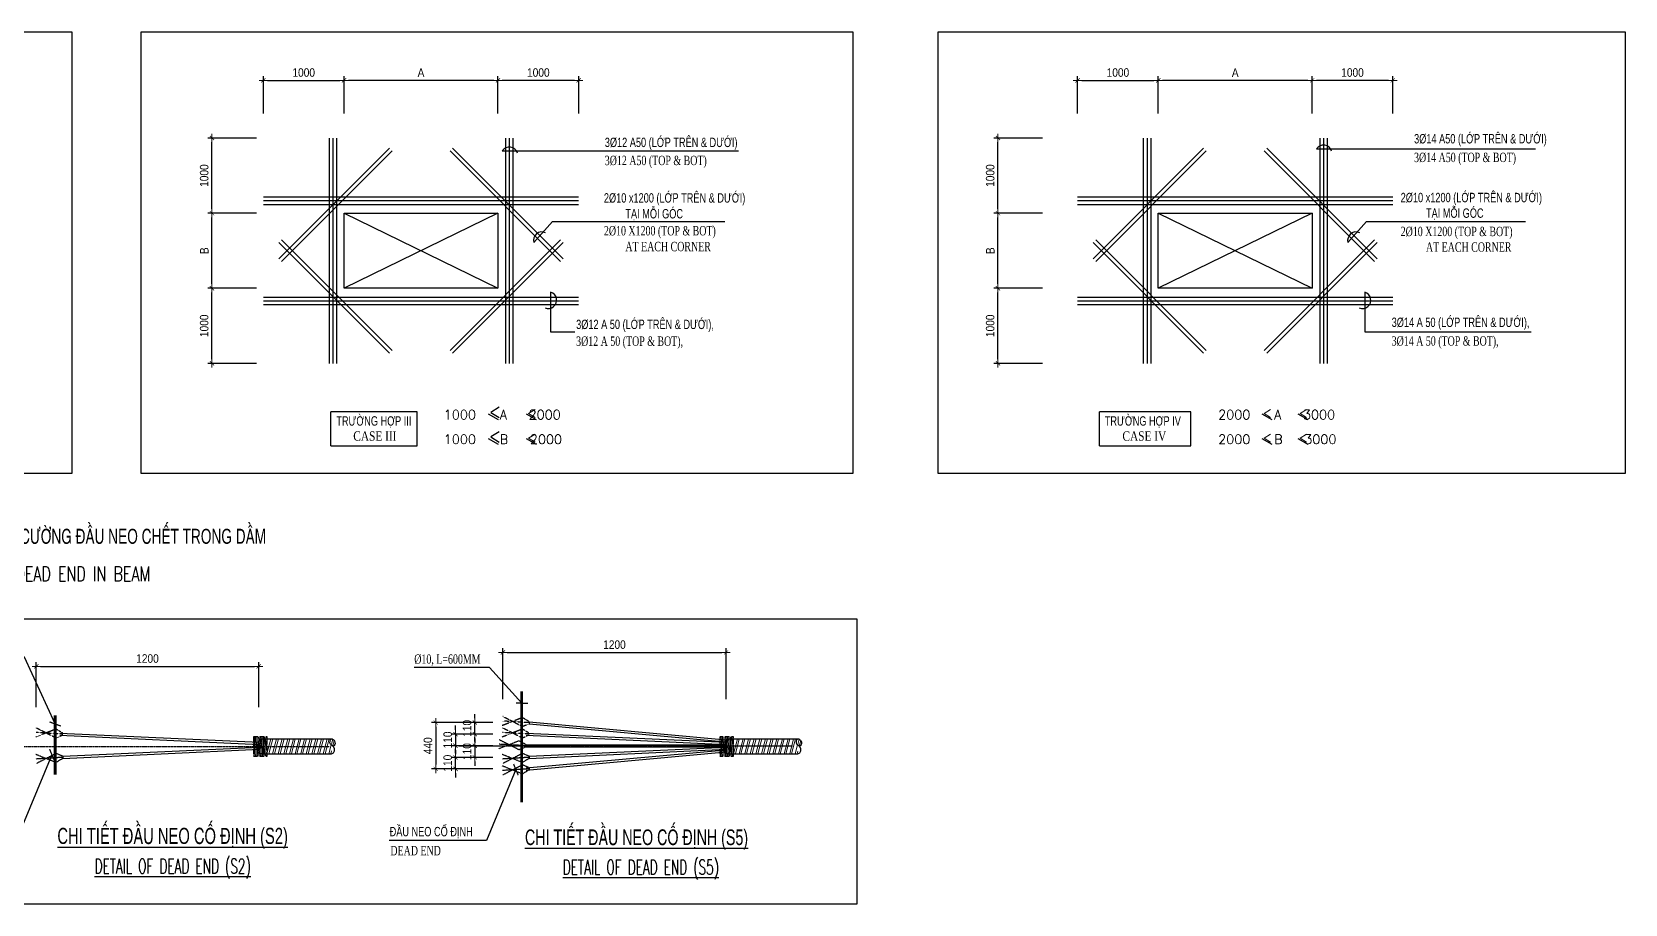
# Model space of a CAD drawing. Header units: millimetres. Extents: x 408913 to 1237273, y -191467 to -86666.
# Drawn here: x 1196826 to 1234178, y -182990 to -162551 of the extents above; entities that cross this region are included whole.
import ezdxf
from ezdxf.enums import TextEntityAlignment as Align

# ---------------------------------------------------------------- set-up
doc = ezdxf.new("R2010")
doc.units = ezdxf.units.MM
doc.header["$LTSCALE"] = 35
doc.header["$PDMODE"] = 3
for name, pattern in [('CENTER', [2, 1.25, -0.25, 0.25, -0.25]), ('DASHED2', [0.375, 0.25, -0.125]), ('HIDDEN', [9.525, 6.35, -3.175])]:
    doc.linetypes.add(name, pattern=pattern)
for name, color, linetype in [('Dimension', 253, 'Continuous'), ('Hatch', 8, 'Continuous'), ('SLAB_ANTI', 7, 'Continuous'), ('ST-H', 5, 'HIDDEN'), ('STEEL', 4, 'Continuous'), ('STLEA', 8, 'Continuous'), ('STSEC', 1, 'Continuous'), ('STTXT80', 7, 'Continuous'), ('TEXT', 4, 'Continuous'), ('Text25_vn', 7, 'Continuous'), ('Tha', 3, 'DASHED2'), ('TXT-ST2', 7, 'Continuous')]:
    doc.layers.add(name, color=color, linetype=linetype)
for name, color, linetype, lineweight in [('HACTH VAT LIEU', 8, 'Continuous', 9), ('NDC_S_DIM', 1, 'Continuous', 9), ('S-Rebar', 1, 'Continuous', 50)]:
    doc.layers.add(name, color=color, linetype=linetype, lineweight=lineweight)
doc.styles.add('2F', font='')
doc.styles.add('Arial', font='arial.ttf', dxfattribs={"width": 0.6})
doc.styles.add('DIM', font='romans.shx', dxfattribs={"width": 0.55, "bigfont": 'vns.shx'})
doc.styles.add('NDC_ARIAL', font='arial.ttf', dxfattribs={"width": 0.85})
doc.styles.add('ROMANS', font='romans', dxfattribs={"width": 0.75, "bigfont": 'vns'})
doc.styles.add('VNTIMEH', font='vntimeh.shx', dxfattribs={"width": 0.8, "bigfont": 'vns.shx'})
doc.styles.get('2F').set_extended_font_data('.VnArial NarrowH')
doc.dimstyles.new('A2_1-10', dxfattribs={"dimscale": 100, "dimtxt": 2, "dimasz": 1, "dimexe": 1, "dimexo": 0, "dimgap": 0.8, "dimtad": 1, "dimdec": 0, "dimlfac": 0.1, "dimdsep": 46, "dimtxsty": 'NDC_ARIAL', "dimblk": 'DIMMARK', "dimcen": 49999.938995, "dimdle": 1.5, "dimclrd": 1, "dimclre": 1, "dimclrt": 3, "dimadec": 0, "dimazin": 0, "dimtfac": 1, "dimtdec": 0, "dimtix": 1, "dimtmove": 2, "dimatfit": 3, "dimfxl": 1, "dimarcsym": 0})
doc.dimstyles.new('VSC 1-200', dxfattribs={"dimscale": 200, "dimtxt": 2, "dimasz": 1, "dimexe": 0.8, "dimexo": 1, "dimgap": 1, "dimtad": 1, "dimdec": 0, "dimzin": 0, "dimdsep": 46, "dimtxsty": 'DIM', "dimblk1": 'ARCHTICK', "dimblk2": 'ARCHTICK', "dimsah": 1, "dimcen": -0.2, "dimdle": 0.8, "dimclrd": 9, "dimclre": 9, "dimclrt": 2, "dimadec": 0, "dimazin": 0, "dimtfac": 1, "dimtdec": 0, "dimtmove": 0, "dimatfit": 3, "dimldrblk": 'ARCHTICK', "dimfxl": 4, "dimfxlon": 1, "dimtolj": 1, "dimtzin": 0, "dimarcsym": 0})

# ---------------------------------------------------------------- blocks, each defined once
blk = doc.blocks.new('DIMMARK')
at = {"layer": 'NDC_S_DIM', "color": 1}
blk.add_line((-1.5, 0), (1, 0), dxfattribs=at)
at = {"layer": 'NDC_S_DIM', "color": 2, "const_width": 0.15}
blk.add_lwpolyline([(-0.5, -0.5), (0.5, 0.5)], dxfattribs=at)
blk = doc.blocks.new('*D443')
at = {"layer": 'DEFPOINTS', "color": 0, "transparency": 16777216}
for p in [(1202143, -177419), (1196930, -178371), (1202143, -178371)]:
    blk.add_point(p, dxfattribs=at)
at = {"layer": 'NDC_S_DIM', "color": 1, "lineweight": -2, "transparency": 16777216}
for p, q in [((1196930, -178371), (1196930, -177319)), ((1197030, -177419), (1202043, -177419)), ((1202143, -178371), (1202143, -177319))]:
    blk.add_line(p, q, dxfattribs=at)
at = {"layer": 'NDC_S_DIM', "color": 1, "lineweight": -2, "transparency": 16777216, "xscale": 100, "yscale": 100, "zscale": 100, "rotation": 180}
blk.add_blockref('DIMMARK', (1196930, -177419), dxfattribs=at)
at = {"layer": 'NDC_S_DIM', "color": 1, "lineweight": -2, "transparency": 16777216, "xscale": 100, "yscale": 100, "zscale": 100}
blk.add_blockref('DIMMARK', (1202143, -177419), dxfattribs=at)
at = {"layer": 'NDC_S_DIM', "color": 3, "transparency": 16777216, "insert": (1199536, -177236), "char_height": 200, "attachment_point": 5, "style": 'NDC_ARIAL'}
blk.add_mtext('1200', dxfattribs=at)
blk = doc.blocks.new('_ArchTick')
at = {"color": 0, "linetype": 'ByBlock', "const_width": 0.15}
blk.add_lwpolyline([(-0.5, -0.5), (0.5, 0.5)], dxfattribs=at)
blk = doc.blocks.new('*D444')
at = {"layer": 'DEFPOINTS', "color": 0, "transparency": 16777216}
for p in [(1207632, -178735), (1206294, -179822), (1207632, -179822)]:
    blk.add_point(p, dxfattribs=at)
at = {"layer": 'NDC_S_DIM', "color": 1, "lineweight": -2, "transparency": 16777216}
for p, q in [((1207632, -178735), (1206194, -178735)), ((1206294, -178835), (1206294, -179722)), ((1207632, -179822), (1206194, -179822))]:
    blk.add_line(p, q, dxfattribs=at)
at = {"layer": 'NDC_S_DIM', "color": 1, "lineweight": -2, "transparency": 16777216, "xscale": 100, "yscale": 100, "zscale": 100}
for p, rotation in [((1206294, -178735), 90), ((1206294, -179822), 270)]:
    blk.add_blockref('DIMMARK', p, dxfattribs=dict(at, rotation=rotation))
at = {"layer": 'NDC_S_DIM', "color": 3, "transparency": 16777216, "insert": (1206112, -179279), "char_height": 200, "attachment_point": 5, "rotation": 90, "style": 'NDC_ARIAL'}
blk.add_mtext('440', dxfattribs=at)
blk = doc.blocks.new('545')
at = {"layer": 'HACTH VAT LIEU'}
h = blk.add_hatch(dxfattribs=at)
h.set_pattern_fill('ANSI32', color=256, scale=800, angle=30, style=0)
h.set_pattern_definition([(75, (0, 0), (-289.77775, 77.64571), []), (75, (122.47, 70.7), (-289.77775, 77.64571), [])])
edge = h.paths.add_edge_path()
edge.add_spline(control_points=[(-646696, -459385), (-646675, -459368), (-646591, -459302), (-646567, -459096), (-646843, -458870), (-646923, -459279), (-646646, -459361), (-646577, -459697), (-646740, -459770), (-646789, -459792)], knot_values=[0, 0, 0, 0, 79.842305, 316.110717, 524.241599, 818.878601, 976.541367, 1331.980198, 1482.776639, 1482.776639, 1482.776639, 1482.776639], degree=3, periodic=0)
edge.add_line((-646799, -458978), (-650659, -458978))
edge.add_spline(control_points=[(-650659, -458978), (-650709, -459015), (-650847, -459116), (-650789, -459412), (-650525, -459493), (-650593, -459874), (-650903, -459717), (-650867, -459476), (-650773, -459401), (-650752, -459385)], knot_values=[0, 0, 0, 0, 179.388352, 490.356908, 648.019674, 942.656677, 1128.491517, 1409.950337, 1489.792642, 1489.792642, 1489.792642, 1489.792642], degree=3, periodic=0)
edge.add_line((-650653, -459794), (-646794, -459794))
at = {"layer": 'Tha', "linetype": 'Continuous', "ltscale": 1000}
for p, q in [((-650659, -458978, -4), (-646789, -458978, -4)), ((-650659, -459794, -4), (-646789, -459794, -4))]:
    blk.add_line(p, q, dxfattribs=at)
at = {"layer": 'Tha', "color": 1, "linetype": 'Continuous', "ltscale": 1000}
for points in [[(-650659, -458978, -4), (-650785, -459105, -4), (-650722, -459410, -4), (-650597, -459506, -4), (-650659, -459794, -4), (-650829, -459719, -4), (-650811, -459439, -4), (-650752, -459385, -4)], [(-646789, -459792, -4), (-646662, -459710, -4), (-646725, -459360, -4), (-646850, -459264, -4), (-646789, -458976, -4), (-646618, -459096, -4), (-646637, -459331, -4), (-646696, -459385, -4)]]:
    blk.add_spline(points, degree=3, dxfattribs=at)
blk = doc.blocks.new('53453')
at = {"layer": 'HACTH VAT LIEU'}
h = blk.add_hatch(dxfattribs=at)
h.set_pattern_fill('ANSI31', color=256, scale=14.496768, angle=40, style=0)
h.set_pattern_definition([(85, (-368627.175, -989689.987), (-45.852091, 4.011538), [])])
h.paths.add_polyline_path([(-645116, -431076), (-645623, -431076), (-645623, -431801), (-645116, -431801)])
at = {"layer": 'Tha', "elevation": -4}
blk.add_lwpolyline([(-645116, -431801), (-645116, -431076), (-645623, -431076), (-645623, -431801)], close=True, dxfattribs=at)
at = {"layer": 'Tha'}
for radius in [84.9, 63.1]:
    blk.add_circle((-645430, -431439, -4), radius, dxfattribs=at)
blk = doc.blocks.new('*D445')
at = {"layer": 'DEFPOINTS', "color": 0, "transparency": 16777216}
for p in [(1213100, -177092), (1207868, -178187), (1213100, -178187)]:
    blk.add_point(p, dxfattribs=at)
at = {"layer": 'NDC_S_DIM', "color": 1, "lineweight": -2, "transparency": 16777216}
for p, q in [((1207868, -178187), (1207868, -176992)), ((1213100, -178187), (1213100, -176992)), ((1207968, -177092), (1213000, -177092))]:
    blk.add_line(p, q, dxfattribs=at)
at = {"layer": 'NDC_S_DIM', "color": 1, "lineweight": -2, "transparency": 16777216, "xscale": 100, "yscale": 100, "zscale": 100, "rotation": 180}
blk.add_blockref('DIMMARK', (1207868, -177092), dxfattribs=at)
at = {"layer": 'NDC_S_DIM', "color": 1, "lineweight": -2, "transparency": 16777216, "xscale": 100, "yscale": 100, "zscale": 100}
blk.add_blockref('DIMMARK', (1213100, -177092), dxfattribs=at)
at = {"layer": 'NDC_S_DIM', "color": 3, "transparency": 16777216, "insert": (1210484, -176910), "char_height": 200, "attachment_point": 5, "style": 'NDC_ARIAL'}
blk.add_mtext('1200', dxfattribs=at)
blk = doc.blocks.new('5453534')
at = {"layer": 'Tha'}
for p, q in [((-653123, -429723), (-653873, -430019)), ((-652868, -429912), (-653864, -429851)), ((-653123, -430059), (-653854, -429683)), ((-652868, -429875), (-653123, -429723)), ((-652868, -429952), (-653123, -430059))]:
    blk.add_line(p, q, dxfattribs=at)
blk = doc.blocks.new('*D538')
at = {"layer": 'DEFPOINTS', "color": 0, "transparency": 16777216}
for p in [(1201048, -168558), (1202089, -168558), (1202089, -170318)]:
    blk.add_point(p, dxfattribs=at)
at = {"layer": 'NDC_S_DIM', "color": 1, "lineweight": -2, "transparency": 16777216}
for p, q in [((1202089, -168558), (1200948, -168558)), ((1201048, -170218), (1201048, -168658)), ((1202089, -170318), (1200948, -170318))]:
    blk.add_line(p, q, dxfattribs=at)
at = {"layer": 'NDC_S_DIM', "color": 1, "lineweight": -2, "transparency": 16777216, "xscale": 100, "yscale": 100, "zscale": 100}
for p, rotation in [((1201048, -168558), 90), ((1201048, -170318), 270)]:
    blk.add_blockref('DIMMARK', p, dxfattribs=dict(at, rotation=rotation))
at = {"layer": 'NDC_S_DIM', "color": 3, "transparency": 16777216, "insert": (1200866, -169438), "char_height": 200, "attachment_point": 5, "rotation": 90, "style": 'NDC_ARIAL'}
blk.add_mtext('1000', dxfattribs=at)
blk = doc.blocks.new('*D539')
at = {"layer": 'DEFPOINTS', "color": 0, "transparency": 16777216}
for p in [(1201048, -166798), (1202089, -166798), (1202089, -168558)]:
    blk.add_point(p, dxfattribs=at)
at = {"layer": 'NDC_S_DIM', "color": 1, "lineweight": -2, "transparency": 16777216}
for p, q in [((1202089, -166798), (1200948, -166798)), ((1201048, -168458), (1201048, -166898)), ((1202089, -168558), (1200948, -168558))]:
    blk.add_line(p, q, dxfattribs=at)
at = {"layer": 'NDC_S_DIM', "color": 1, "lineweight": -2, "transparency": 16777216, "xscale": 100, "yscale": 100, "zscale": 100}
for p, rotation in [((1201048, -166798), 90), ((1201048, -168558), 270)]:
    blk.add_blockref('DIMMARK', p, dxfattribs=dict(at, rotation=rotation))
at = {"layer": 'NDC_S_DIM', "color": 3, "transparency": 16777216, "insert": (1200868, -167678), "char_height": 200, "attachment_point": 5, "rotation": 90, "style": 'NDC_ARIAL'}
blk.add_mtext('B', dxfattribs=at)
blk = doc.blocks.new('*D540')
at = {"layer": 'DEFPOINTS', "color": 0, "transparency": 16777216}
for p in [(1201048, -165038), (1202089, -165038), (1202089, -166798)]:
    blk.add_point(p, dxfattribs=at)
at = {"layer": 'NDC_S_DIM', "color": 1, "lineweight": -2, "transparency": 16777216}
for p, q in [((1202089, -165038), (1200948, -165038)), ((1201048, -166698), (1201048, -165138)), ((1202089, -166798), (1200948, -166798))]:
    blk.add_line(p, q, dxfattribs=at)
at = {"layer": 'NDC_S_DIM', "color": 1, "lineweight": -2, "transparency": 16777216, "xscale": 100, "yscale": 100, "zscale": 100}
for p, rotation in [((1201048, -165038), 90), ((1201048, -166798), 270)]:
    blk.add_blockref('DIMMARK', p, dxfattribs=dict(at, rotation=rotation))
at = {"layer": 'NDC_S_DIM', "color": 3, "transparency": 16777216, "insert": (1200866, -165918), "char_height": 200, "attachment_point": 5, "rotation": 90, "style": 'NDC_ARIAL'}
blk.add_mtext('1000', dxfattribs=at)
blk = doc.blocks.new('*D541')
at = {"layer": 'DEFPOINTS', "color": 0, "transparency": 16777216}
for p in [(1204145, -163686), (1202253, -164462), (1204145, -164462)]:
    blk.add_point(p, dxfattribs=at)
at = {"layer": 'NDC_S_DIM', "color": 1, "lineweight": -2, "transparency": 16777216}
for p, q in [((1202253, -164462), (1202253, -163586)), ((1204145, -164462), (1204145, -163586)), ((1202353, -163686), (1204045, -163686))]:
    blk.add_line(p, q, dxfattribs=at)
at = {"layer": 'NDC_S_DIM', "color": 1, "lineweight": -2, "transparency": 16777216, "xscale": 100, "yscale": 100, "zscale": 100, "rotation": 180}
blk.add_blockref('DIMMARK', (1202253, -163686), dxfattribs=at)
at = {"layer": 'NDC_S_DIM', "color": 1, "lineweight": -2, "transparency": 16777216, "xscale": 100, "yscale": 100, "zscale": 100}
blk.add_blockref('DIMMARK', (1204145, -163686), dxfattribs=at)
at = {"layer": 'NDC_S_DIM', "color": 3, "transparency": 16777216, "insert": (1203199, -163504), "char_height": 200, "attachment_point": 5, "style": 'NDC_ARIAL'}
blk.add_mtext('1000', dxfattribs=at)
blk = doc.blocks.new('*D542')
at = {"layer": 'DEFPOINTS', "color": 0, "transparency": 16777216}
for p in [(1207753, -163686), (1207753, -164462), (1209645, -164462)]:
    blk.add_point(p, dxfattribs=at)
at = {"layer": 'NDC_S_DIM', "color": 1, "lineweight": -2, "transparency": 16777216}
for p, q in [((1207753, -164462), (1207753, -163586)), ((1209645, -164462), (1209645, -163586)), ((1209545, -163686), (1207853, -163686))]:
    blk.add_line(p, q, dxfattribs=at)
at = {"layer": 'NDC_S_DIM', "color": 1, "lineweight": -2, "transparency": 16777216, "xscale": 100, "yscale": 100, "zscale": 100, "rotation": 180}
blk.add_blockref('DIMMARK', (1207753, -163686), dxfattribs=at)
at = {"layer": 'NDC_S_DIM', "color": 1, "lineweight": -2, "transparency": 16777216, "xscale": 100, "yscale": 100, "zscale": 100}
blk.add_blockref('DIMMARK', (1209645, -163686), dxfattribs=at)
at = {"layer": 'NDC_S_DIM', "color": 3, "transparency": 16777216, "insert": (1208699, -163504), "char_height": 200, "attachment_point": 5, "style": 'NDC_ARIAL'}
blk.add_mtext('1000', dxfattribs=at)
blk = doc.blocks.new('*D543')
at = {"layer": 'DEFPOINTS', "color": 0, "transparency": 16777216}
for p in [(1204145, -163686), (1204145, -164462), (1207753, -164462)]:
    blk.add_point(p, dxfattribs=at)
at = {"layer": 'NDC_S_DIM', "color": 1, "lineweight": -2, "transparency": 16777216}
for p, q in [((1204145, -164462), (1204145, -163586)), ((1207753, -164462), (1207753, -163586)), ((1207653, -163686), (1204245, -163686))]:
    blk.add_line(p, q, dxfattribs=at)
at = {"layer": 'NDC_S_DIM', "color": 1, "lineweight": -2, "transparency": 16777216, "xscale": 100, "yscale": 100, "zscale": 100, "rotation": 180}
blk.add_blockref('DIMMARK', (1204145, -163686), dxfattribs=at)
at = {"layer": 'NDC_S_DIM', "color": 1, "lineweight": -2, "transparency": 16777216, "xscale": 100, "yscale": 100, "zscale": 100}
blk.add_blockref('DIMMARK', (1207753, -163686), dxfattribs=at)
at = {"layer": 'NDC_S_DIM', "color": 3, "transparency": 16777216, "insert": (1205949, -163506), "char_height": 200, "attachment_point": 5, "style": 'NDC_ARIAL'}
blk.add_mtext('A', dxfattribs=at)
blk = doc.blocks.new('*D544')
at = {"layer": 'DEFPOINTS', "color": 0, "transparency": 16777216}
for p in [(1219475, -168558), (1220516, -168558), (1220516, -170318)]:
    blk.add_point(p, dxfattribs=at)
at = {"layer": 'NDC_S_DIM', "color": 1, "lineweight": -2, "transparency": 16777216}
for p, q in [((1220516, -168558), (1219375, -168558)), ((1219475, -170218), (1219475, -168658)), ((1220516, -170318), (1219375, -170318))]:
    blk.add_line(p, q, dxfattribs=at)
at = {"layer": 'NDC_S_DIM', "color": 1, "lineweight": -2, "transparency": 16777216, "xscale": 100, "yscale": 100, "zscale": 100}
for p, rotation in [((1219475, -168558), 90), ((1219475, -170318), 270)]:
    blk.add_blockref('DIMMARK', p, dxfattribs=dict(at, rotation=rotation))
at = {"layer": 'NDC_S_DIM', "color": 3, "transparency": 16777216, "insert": (1219293, -169438), "char_height": 200, "attachment_point": 5, "rotation": 90, "style": 'NDC_ARIAL'}
blk.add_mtext('1000', dxfattribs=at)
blk = doc.blocks.new('*D545')
at = {"layer": 'DEFPOINTS', "color": 0, "transparency": 16777216}
for p in [(1219475, -166798), (1220516, -166798), (1220516, -168558)]:
    blk.add_point(p, dxfattribs=at)
at = {"layer": 'NDC_S_DIM', "color": 1, "lineweight": -2, "transparency": 16777216}
for p, q in [((1220516, -166798), (1219375, -166798)), ((1219475, -168458), (1219475, -166898)), ((1220516, -168558), (1219375, -168558))]:
    blk.add_line(p, q, dxfattribs=at)
at = {"layer": 'NDC_S_DIM', "color": 1, "lineweight": -2, "transparency": 16777216, "xscale": 100, "yscale": 100, "zscale": 100}
for p, rotation in [((1219475, -166798), 90), ((1219475, -168558), 270)]:
    blk.add_blockref('DIMMARK', p, dxfattribs=dict(at, rotation=rotation))
at = {"layer": 'NDC_S_DIM', "color": 3, "transparency": 16777216, "insert": (1219295, -167678), "char_height": 200, "attachment_point": 5, "rotation": 90, "style": 'NDC_ARIAL'}
blk.add_mtext('B', dxfattribs=at)
blk = doc.blocks.new('*D452')
at = {"layer": 'DEFPOINTS', "color": 0, "transparency": 16777216}
for p in [(1219475, -165038), (1220516, -165038), (1220516, -166798)]:
    blk.add_point(p, dxfattribs=at)
at = {"layer": 'NDC_S_DIM', "color": 1, "lineweight": -2, "transparency": 16777216}
for p, q in [((1220516, -165038), (1219375, -165038)), ((1219475, -166698), (1219475, -165138)), ((1220516, -166798), (1219375, -166798))]:
    blk.add_line(p, q, dxfattribs=at)
at = {"layer": 'NDC_S_DIM', "color": 1, "lineweight": -2, "transparency": 16777216, "xscale": 100, "yscale": 100, "zscale": 100}
for p, rotation in [((1219475, -165038), 90), ((1219475, -166798), 270)]:
    blk.add_blockref('DIMMARK', p, dxfattribs=dict(at, rotation=rotation))
at = {"layer": 'NDC_S_DIM', "color": 3, "transparency": 16777216, "insert": (1219293, -165918), "char_height": 200, "attachment_point": 5, "rotation": 90, "style": 'NDC_ARIAL'}
blk.add_mtext('1000', dxfattribs=at)
blk = doc.blocks.new('*D453')
at = {"layer": 'DEFPOINTS', "color": 0, "transparency": 16777216}
for p in [(1223233, -163686), (1221341, -164462), (1223233, -164462)]:
    blk.add_point(p, dxfattribs=at)
at = {"layer": 'NDC_S_DIM', "color": 1, "lineweight": -2, "transparency": 16777216}
for p, q in [((1221341, -164462), (1221341, -163586)), ((1223233, -164462), (1223233, -163586)), ((1221441, -163686), (1223133, -163686))]:
    blk.add_line(p, q, dxfattribs=at)
at = {"layer": 'NDC_S_DIM', "color": 1, "lineweight": -2, "transparency": 16777216, "xscale": 100, "yscale": 100, "zscale": 100, "rotation": 180}
blk.add_blockref('DIMMARK', (1221341, -163686), dxfattribs=at)
at = {"layer": 'NDC_S_DIM', "color": 1, "lineweight": -2, "transparency": 16777216, "xscale": 100, "yscale": 100, "zscale": 100}
blk.add_blockref('DIMMARK', (1223233, -163686), dxfattribs=at)
at = {"layer": 'NDC_S_DIM', "color": 3, "transparency": 16777216, "insert": (1222287, -163504), "char_height": 200, "attachment_point": 5, "style": 'NDC_ARIAL'}
blk.add_mtext('1000', dxfattribs=at)
blk = doc.blocks.new('*D454')
at = {"layer": 'DEFPOINTS', "color": 0, "transparency": 16777216}
for p in [(1226841, -163686), (1226841, -164462), (1228733, -164462)]:
    blk.add_point(p, dxfattribs=at)
at = {"layer": 'NDC_S_DIM', "color": 1, "lineweight": -2, "transparency": 16777216}
for p, q in [((1226841, -164462), (1226841, -163586)), ((1228733, -164462), (1228733, -163586)), ((1228633, -163686), (1226941, -163686))]:
    blk.add_line(p, q, dxfattribs=at)
at = {"layer": 'NDC_S_DIM', "color": 1, "lineweight": -2, "transparency": 16777216, "xscale": 100, "yscale": 100, "zscale": 100, "rotation": 180}
blk.add_blockref('DIMMARK', (1226841, -163686), dxfattribs=at)
at = {"layer": 'NDC_S_DIM', "color": 1, "lineweight": -2, "transparency": 16777216, "xscale": 100, "yscale": 100, "zscale": 100}
blk.add_blockref('DIMMARK', (1228733, -163686), dxfattribs=at)
at = {"layer": 'NDC_S_DIM', "color": 3, "transparency": 16777216, "insert": (1227787, -163504), "char_height": 200, "attachment_point": 5, "style": 'NDC_ARIAL'}
blk.add_mtext('1000', dxfattribs=at)
blk = doc.blocks.new('*D455')
at = {"layer": 'DEFPOINTS', "color": 0, "transparency": 16777216}
for p in [(1223233, -163686), (1223233, -164462), (1226841, -164462)]:
    blk.add_point(p, dxfattribs=at)
at = {"layer": 'NDC_S_DIM', "color": 1, "lineweight": -2, "transparency": 16777216}
for p, q in [((1223233, -164462), (1223233, -163586)), ((1226841, -164462), (1226841, -163586)), ((1226741, -163686), (1223333, -163686))]:
    blk.add_line(p, q, dxfattribs=at)
at = {"layer": 'NDC_S_DIM', "color": 1, "lineweight": -2, "transparency": 16777216, "xscale": 100, "yscale": 100, "zscale": 100, "rotation": 180}
blk.add_blockref('DIMMARK', (1223233, -163686), dxfattribs=at)
at = {"layer": 'NDC_S_DIM', "color": 1, "lineweight": -2, "transparency": 16777216, "xscale": 100, "yscale": 100, "zscale": 100}
blk.add_blockref('DIMMARK', (1226841, -163686), dxfattribs=at)
at = {"layer": 'NDC_S_DIM', "color": 3, "transparency": 16777216, "insert": (1225037, -163506), "char_height": 200, "attachment_point": 5, "style": 'NDC_ARIAL'}
blk.add_mtext('A', dxfattribs=at)
blk = doc.blocks.new('*D457')
at = {"layer": 'DEFPOINTS', "color": 0, "transparency": 16777216}
for p in [(1207211, -178735), (1207632, -178735), (1207632, -179007)]:
    blk.add_point(p, dxfattribs=at)
at = {"layer": 'NDC_S_DIM', "color": 1, "lineweight": -2, "transparency": 16777216}
for p, q in [((1207211, -178635), (1207211, -178535)), ((1207632, -178735), (1207111, -178735)), ((1207211, -179007), (1207211, -178735)), ((1207632, -179007), (1207111, -179007)), ((1207211, -179107), (1207211, -179207))]:
    blk.add_line(p, q, dxfattribs=at)
at = {"layer": 'NDC_S_DIM', "color": 1, "lineweight": -2, "transparency": 16777216, "xscale": 100, "yscale": 100, "zscale": 100}
for p, rotation in [((1207211, -178735), 270), ((1207211, -179007), 90)]:
    blk.add_blockref('DIMMARK', p, dxfattribs=dict(at, rotation=rotation))
at = {"layer": 'NDC_S_DIM', "color": 3, "transparency": 16777216, "insert": (1207029, -178871), "char_height": 200, "attachment_point": 5, "rotation": 90, "style": 'NDC_ARIAL'}
blk.add_mtext('110', dxfattribs=at)
blk = doc.blocks.new('*D458')
at = {"layer": 'DEFPOINTS', "color": 0, "transparency": 16777216}
for p in [(1207632, -179279), (1207211, -179551), (1207632, -179551)]:
    blk.add_point(p, dxfattribs=at)
at = {"layer": 'NDC_S_DIM', "color": 1, "lineweight": -2, "transparency": 16777216}
for p, q in [((1207632, -179279), (1207111, -179279)), ((1207211, -179179), (1207211, -179079)), ((1207211, -179279), (1207211, -179551)), ((1207632, -179551), (1207111, -179551)), ((1207211, -179651), (1207211, -179751))]:
    blk.add_line(p, q, dxfattribs=at)
at = {"layer": 'NDC_S_DIM', "color": 1, "lineweight": -2, "transparency": 16777216, "xscale": 100, "yscale": 100, "zscale": 100}
for p, rotation in [((1207211, -179279), 270), ((1207211, -179551), 90)]:
    blk.add_blockref('DIMMARK', p, dxfattribs=dict(at, rotation=rotation))
at = {"layer": 'NDC_S_DIM', "color": 3, "transparency": 16777216, "insert": (1207029, -179415), "char_height": 200, "attachment_point": 5, "rotation": 90, "style": 'NDC_ARIAL'}
blk.add_mtext('110', dxfattribs=at)
blk = doc.blocks.new('*D459')
at = {"layer": 'DEFPOINTS', "color": 0, "transparency": 16777216}
for p in [(1206757, -179279), (1207632, -179007), (1207632, -179279)]:
    blk.add_point(p, dxfattribs=at)
at = {"layer": 'NDC_S_DIM', "color": 1, "lineweight": -2, "transparency": 16777216}
for p, q in [((1206757, -178907), (1206757, -178807)), ((1207632, -179007), (1206657, -179007)), ((1207632, -179279), (1206657, -179279)), ((1206757, -179007), (1206757, -179279)), ((1206757, -179379), (1206757, -179479))]:
    blk.add_line(p, q, dxfattribs=at)
at = {"layer": 'NDC_S_DIM', "color": 1, "lineweight": -2, "transparency": 16777216, "xscale": 100, "yscale": 100, "zscale": 100}
for p, rotation in [((1206757, -179007), 270), ((1206757, -179279), 90)]:
    blk.add_blockref('DIMMARK', p, dxfattribs=dict(at, rotation=rotation))
at = {"layer": 'NDC_S_DIM', "color": 3, "transparency": 16777216, "insert": (1206575, -179143), "char_height": 200, "attachment_point": 5, "rotation": 90, "style": 'NDC_ARIAL'}
blk.add_mtext('110', dxfattribs=at)
blk = doc.blocks.new('*D460')
at = {"layer": 'DEFPOINTS', "color": 0, "transparency": 16777216}
for p in [(1206757, -179551), (1207632, -179551), (1207632, -179822)]:
    blk.add_point(p, dxfattribs=at)
at = {"layer": 'NDC_S_DIM', "color": 1, "lineweight": -2, "transparency": 16777216}
for p, q in [((1207632, -179551), (1206657, -179551)), ((1206757, -179451), (1206757, -179351)), ((1206757, -179822), (1206757, -179551)), ((1207632, -179822), (1206657, -179822)), ((1206757, -179922), (1206757, -180022))]:
    blk.add_line(p, q, dxfattribs=at)
at = {"layer": 'NDC_S_DIM', "color": 1, "lineweight": -2, "transparency": 16777216, "xscale": 100, "yscale": 100, "zscale": 100}
for p, rotation in [((1206757, -179551), 270), ((1206757, -179822), 90)]:
    blk.add_blockref('DIMMARK', p, dxfattribs=dict(at, rotation=rotation))
at = {"layer": 'NDC_S_DIM', "color": 3, "transparency": 16777216, "insert": (1206575, -179687), "char_height": 200, "attachment_point": 5, "rotation": 90, "style": 'NDC_ARIAL'}
blk.add_mtext('110', dxfattribs=at)

msp = doc.modelspace()

# ---------------------------------------------------------------- linework, layer by layer
at = {"ltscale": 200}
msp.add_line((1208486.4, -178714.7), (1208484.2, -178764), dxfattribs=at)
at = {"color": 251, "linetype": 'CENTER', "ltscale": 0.03}
msp.add_line((1195903.9, -179292.5), (1203792.8, -179292.5), dxfattribs=at)
at = {"color": 251, "linetype": 'CENTER', "ltscale": 0.1}
msp.add_line((1206838.5, -179278.8), (1214660.5, -179278.8), dxfattribs=at)
at = {"layer": 'S-Rebar', "color": 1, "linetype": 'ByBlock', "const_width": 68.3, "elevation": -2.5}
for points in [[(1208308.1, -178005.2), (1208308.1, -180603.8)], [(1197373.5, -178565.6), (1197373.5, -179958.9)]]:
    msp.add_lwpolyline(points, dxfattribs=at)
at = {"layer": 'SLAB_ANTI', "color": 3}
for p, q in [((1208484.2, -178764), (1213099.3, -179186.8)), ((1208486.4, -178714.7), (1213099.3, -179137.3)), ((1197481.8, -178980), (1202164.9, -179197.6)), ((1197481.8, -179029.6), (1202164.9, -179247.1)), ((1208416.2, -178980), (1213099.3, -179197.6)), ((1208416.2, -179029.6), (1213099.3, -179247.1)), ((1208416.2, -179254.1), (1213099.3, -179254.1)), ((1197548.6, -179525), (1202164.9, -179310.5)), ((1197550.9, -179574.4), (1202164.9, -179360.1)), ((1208416.2, -179303.5), (1213099.3, -179303.5)), ((1208416.2, -179799.9), (1213099.3, -179370.9)), ((1208416.2, -179849.4), (1213099.3, -179420.4)), ((1208483, -179525), (1213099.3, -179310.5)), ((1208485.3, -179574.4), (1213099.3, -179360.1)), ((1208484.2, -179793.7), (1208486.4, -179843))]:
    msp.add_line(p, q, dxfattribs=at)
at = {"layer": 'ST-H', "color": 4, "linetype": 'Continuous'}
for p, q in [((1203792.8, -165037.9), (1203792.8, -170317.9)), ((1203880.8, -165037.9), (1203880.8, -170317.9)), ((1203968.8, -165037.9), (1203968.8, -170317.9)), ((1207928.8, -165037.9), (1207928.8, -170317.9)), ((1208016.8, -165037.9), (1208016.8, -170317.9)), ((1208104.8, -165037.9), (1208104.8, -170317.9)), ((1222881, -165037.9), (1222881, -170317.9)), ((1222969, -165037.9), (1222969, -170317.9)), ((1223057, -165037.9), (1223057, -170317.9)), ((1227017, -165037.9), (1227017, -170317.9)), ((1227105, -165037.9), (1227105, -170317.9)), ((1227193, -165037.9), (1227193, -170317.9)), ((1205206.9, -165277.7), (1202618.3, -167866.3)), ((1205269.1, -165339.9), (1202680.5, -167928.5)), ((1206628.6, -165339.9), (1209217.1, -167928.5)), ((1206690.8, -165277.7), (1209279.4, -167866.3)), ((1224295, -165277.7), (1221706.4, -167866.3)), ((1224357.2, -165339.9), (1221768.6, -167928.5)), ((1225716.7, -165339.9), (1228305.3, -167928.5)), ((1225778.9, -165277.7), (1228367.5, -167866.3)), ((1202252.8, -166416.4), (1209644.8, -166416.4)), ((1202252.8, -166504.4), (1209644.8, -166504.4)), ((1202252.8, -166592.4), (1209644.8, -166592.4)), ((1221341, -166416.4), (1228733, -166416.4)), ((1221341, -166504.4), (1228733, -166504.4)), ((1221341, -166592.4), (1228733, -166592.4)), ((1205206.9, -170078.1), (1202618.3, -167489.5)), ((1205269.1, -170015.9), (1202680.5, -167427.3)), ((1206628.6, -170015.9), (1209217.1, -167427.3)), ((1206690.8, -170078.1), (1209279.4, -167489.5)), ((1224295, -170078.1), (1221706.4, -167489.5)), ((1224357.2, -170015.9), (1221768.6, -167427.3)), ((1225716.7, -170015.9), (1228305.3, -167427.3)), ((1225778.9, -170078.1), (1228367.5, -167489.5)), ((1202252.8, -168763.4), (1209644.8, -168763.4)), ((1221341, -168763.4), (1228733, -168763.4)), ((1202252.8, -168851.4), (1209644.8, -168851.4)), ((1202252.8, -168939.4), (1209644.8, -168939.4)), ((1221341, -168851.4), (1228733, -168851.4)), ((1221341, -168939.4), (1228733, -168939.4))]:
    msp.add_line(p, q, dxfattribs=at)
at = {"layer": 'STEEL', "color": 8, "linetype": 'ByBlock', "ltscale": 600}
for points in [[(1183802.2, -162550.6), (1197758.7, -162550.6), (1197758.7, -172901.3), (1183802.2, -172901.3)], [(1199391.7, -162550.6), (1216074.9, -162550.6), (1216074.9, -172901.3), (1199391.7, -172901.3)], [(1218074.4, -162550.6), (1234178.4, -162550.6), (1234178.4, -172901.3), (1218074.4, -172901.3)], [(1193920.6, -176305.6), (1216164.2, -176305.6), (1216164.2, -182989.8), (1193920.6, -182989.8)]]:
    msp.add_lwpolyline(points, close=True, dxfattribs=at)
at = {"layer": 'STLEA', "color": 8}
for p, q in [((1207852.4, -165338.4), (1213391.8, -165338.4)), ((1226940.6, -165292.5), (1232077.7, -165292.5)), ((1207752.8, -166797.9), (1204144.8, -168557.9)), ((1204144.8, -166797.9), (1207752.8, -168557.9)), ((1226841, -166797.9), (1223233, -168557.9)), ((1223233, -166797.9), (1226841, -168557.9)), ((1208592.3, -167489.2), (1209028.1, -166996.9)), ((1209028.1, -166996.9), (1213070.3, -166996.9)), ((1227680.4, -167489.2), (1228116.2, -166996.9)), ((1228116.2, -166996.9), (1231839.2, -166996.9)), ((1208986.5, -168649.3), (1208986.5, -169576)), ((1228074.6, -168649.3), (1228074.6, -169576)), ((1208986.5, -169576), (1209553.6, -169576)), ((1228074.6, -169576), (1231975.6, -169576))]:
    msp.add_line(p, q, dxfattribs=at)
at = {"layer": 'STLEA'}
for p, q in [((1205854.8, -171451.7), (1203835.9, -171451.7)), ((1203835.9, -172249.9), (1203835.9, -171451.7)), ((1205854.8, -172249.9), (1205854.8, -171451.7)), ((1223998.5, -171451.7), (1221855.7, -171451.7)), ((1221855.7, -172249.9), (1221855.7, -171451.7)), ((1223998.5, -172249.9), (1223998.5, -171451.7)), ((1203835.9, -172249.9), (1205854.8, -172249.9)), ((1221855.7, -172249.9), (1223998.5, -172249.9))]:
    msp.add_line(p, q, dxfattribs=at)
at = {"layer": 'STLEA', "color": 8}
for centre, radius, start, end in [((1208018.7, -165446.4), 198.3, 16.63794, 146.98142), ((1227106.9, -165400.6), 198.3, 16.63794, 146.98142), ((1208783.4, -167436.3), 198.3, 65.12256, 195.46604), ((1227871.6, -167436.3), 198.3, 65.12256, 195.46604), ((1208934, -168836.5), 194.4, 247.16061, 74.33673), ((1228022.1, -168836.5), 194.4, 247.16061, 74.33673)]:
    msp.add_arc(centre, radius, start, end, dxfattribs=at)
at = {"layer": 'STSEC', "color": 2}
for points in [[(1207752.8, -168557.9), (1204144.8, -168557.9), (1204144.8, -166797.9), (1207752.8, -166797.9)], [(1226841, -168557.9), (1223233, -168557.9), (1223233, -166797.9), (1226841, -166797.9)]]:
    msp.add_lwpolyline(points, close=True, dxfattribs=at)
at = {"layer": 'STTXT80'}
for p, q in [((1207523.4, -171498.7), (1207759.8, -171635)), ((1208415.6, -171498.7), (1208652.1, -171635)), ((1225661.1, -171498.7), (1225897.6, -171635)), ((1226504.6, -171498.7), (1226741.1, -171635)), ((1207523.4, -172076), (1207759.8, -172212.3)), ((1208415.6, -172076), (1208652.1, -172212.3)), ((1225661.1, -172076), (1225897.6, -172212.3)), ((1226504.6, -172076), (1226741.1, -172212.3))]:
    msp.add_line(p, q, dxfattribs=at)
at = {"layer": 'Tha'}
for p, q in [((1208247, -179164.8), (1207772.7, -179349.8)), ((1208414.8, -179278.8), (1207778.5, -179244)), ((1208247, -179375), (1207784.3, -179138.2)), ((1208416.2, -179254.1), (1208247, -179164.8)), ((1208416.2, -179254.1), (1208413.5, -179303.5)), ((1197391.1, -179670.1), (1196919.5, -179483.7)), ((1197549.8, -179550.9), (1196925.3, -179589.5)), ((1197391.1, -179458.5), (1196931.1, -179695.3)), ((1197548.6, -179525), (1197391.1, -179458.5)), ((1197551.1, -179574.4), (1197391.1, -179670.1)), ((1197548.6, -179525), (1197550.9, -179574.4)), ((1208325.5, -179670.1), (1207853.8, -179483.7)), ((1208484.2, -179550.9), (1207859.6, -179589.5)), ((1208325.5, -179458.5), (1207865.4, -179695.3)), ((1208413.5, -179303.5), (1208247, -179375)), ((1208483, -179525), (1208325.5, -179458.5)), ((1208485.5, -179574.4), (1208325.5, -179670.1)), ((1208483, -179525), (1208485.3, -179574.4)), ((1208326.4, -179938.7), (1207854.8, -179752.3)), ((1208485.3, -179819.5), (1207860.6, -179858.1)), ((1208326.4, -179727.1), (1207866.4, -179963.9)), ((1208484.2, -179793.7), (1208326.4, -179727.1)), ((1208486.4, -179843), (1208326.4, -179938.7))]:
    msp.add_line(p, q, dxfattribs=at)

# ---------------------------------------------------------------- block references
at = {"layer": 'Dimension'}
for name, p, xscale, yscale, zscale in [('5453534', (1607925.2, 91223.8), 0.6285714285714286, 0.6285714285714286, 0.6285714285714286), ('5453534', (1618859.6, 91223.8), 0.6285714285714286, 0.6285714285714286, 0.6285714285714286), ('5453534', (1618860.6, 91492.4), 0.6285714285714286, 0.6285714285714286, 0.6285714285714286), ('53453', (1607840.5, 91894.2), 0.6285714285714286, 0.6285714285714286, 0.6285714285714286), ('545', (1478245.5, 15598.4, 1.7), 0.4242424242430465, 0.4242424242430465, 0.4242424242430465), ('53453', (1618774.9, 91894.2), 0.6285714285714286, 0.6285714285714286, 0.6285714285714286), ('545', (1489179.9, 15598.4, 1.7), 0.4242424242430465, 0.4242424242430465, 0.4242424242430465)]:
    msp.add_blockref(name, p, dxfattribs=dict(at, xscale=xscale, yscale=yscale, zscale=zscale))

# ---------------------------------------------------------------- texts
at = {"color": 2, "style": 'ROMANS', "width": 0.7}
msp.add_text('13. DETAIL OF DEAD END IN BEAM', height=350, dxfattribs=at).set_placement((1193949.6, -175425.6))
at = {"color": 2, "style": 'ROMANS', "width": 0.6}
for s, p in [('%%UDETAIL OF DEAD END (S2)', (1200125.8, -182271.4)), ('%%UDETAIL OF DEAD END (S5)', (1211103.2, -182297.6))]:
    msp.add_text(s, height=345.714, dxfattribs=at).set_placement(p, align=Align.CENTER)
at = {"layer": 'STTXT80', "color": 7, "style": 'ROMANS'}
for s, height, p in [('1000   A   2000', 220, (1206482.4, -171630.4)), ('<', 276.6, (1207541.3, -171585)), ('<', 220, (1208433.6, -171585)), ('2000   A   3000', 220, (1224637.1, -171630.4)), ('<', 220, (1225679.1, -171585)), ('<', 220, (1226522.5, -171585)), ('1000   B   2000', 220, (1206482.4, -172207.7)), ('<', 276.6, (1207541.3, -172162.2)), ('<', 220, (1208433.6, -172162.2)), ('2000   B   3000', 220, (1224637.1, -172207.7)), ('<', 220, (1225679.1, -172162.2)), ('<', 220, (1226522.5, -172162.2))]:
    msp.add_text(s, height=height, dxfattribs=at).set_placement(p)
at = {"layer": 'TEXT', "color": 0, "style": 'Arial', "width": 0.7}
for s, p in [('3%%C12 A50 (LỚP TRÊN & DƯỚI)', (1210257.4, -165249.4)), ('3%%C14 A50 (LỚP TRÊN & DƯỚI)', (1229229.9, -165164.9)), ('2%%C10 x1200 (LỚP TRÊN & DƯỚI)', (1210236.7, -166551.1)), ('2%%C10 x1200 (LỚP TRÊN & DƯỚI)', (1228916.3, -166542.1)), ('TẠI MỖI GÓC', (1210740.3, -166921.7)), ('TẠI MỖI GÓC', (1229509.2, -166907.4)), ('3%%C14 A 50 (LỚP TRÊN & DƯỚI),', (1228705, -169465.9)), ('3%%C12 A 50 (LỚP TRÊN & DƯỚI),', (1209585.7, -169514)), ('TRƯỜNG HỢP III', (1203963.4, -171777.7)), ('TRƯỜNG HỢP IV', (1221979.7, -171777.7)), ('ĐẦU NEO CỐ ĐỊNH', (1205213.7, -181400))]:
    msp.add_text(s, height=220, dxfattribs=at).set_placement(p)
at = {"layer": 'TEXT', "color": 7, "linetype": 'Continuous', "style": '2F', "width": 0.8}
msp.add_text('13. chi tiÕt gia c\xadêng ®Çu neo chÕt trong dÇm', height=350, dxfattribs=at).set_placement((1193949.6, -174545.6))
for s, height, p in [('%%UCHI TIÕT §ÇU NEO Cè §ÞNH (S2)', 377.143, (1200125.8, -181579.7)), ('%%UCHI TIÕT §ÇU NEO Cè §ÞNH (S5)', 365.074, (1211001.3, -181605.8))]:
    msp.add_text(s, height=height, dxfattribs=at).set_placement(p, align=Align.CENTER)
at = {"layer": 'Text25_vn', "color": 2, "style": 'VNTIMEH', "width": 0.8}
for s, p in [('CASE III', (1204361.5, -172131.4)), ('CASE IV', (1222393.4, -172131.4))]:
    msp.add_text(s, height=220, dxfattribs=at).set_placement(p)
at = {"layer": 'TXT-ST2', "color": 2, "style": 'VNTIMEH', "width": 0.7}
for s, p in [('3%%C12 a50 (TOP & BOT)', (1210257.4, -165673)), ('3%%C14 a50 (TOP & BOT)', (1229229.9, -165601.5)), ('2%%C10 x1200 (TOP & BOT)', (1210236.7, -167320)), ('2%%C10 x1200 (TOP & BOT)', (1228916.3, -167337.3)), ('AT EACH CORNER', (1210740.3, -167690.6)), ('AT EACH CORNER', (1229509.2, -167702.5)), ('3%%C12 a 50 (TOP & BOT),', (1209585.7, -169907.8)), ('3%%C14 a 50 (TOP & BOT),', (1228705, -169902.5)), ('DEAD END', (1205230.9, -181846.6))]:
    msp.add_text(s, height=220, dxfattribs=at).set_placement(p)
at = {"layer": 'TXT-ST2', "style": 'VNTIMEH', "width": 0.7}
msp.add_text('%%C10, l=600mm', height=220, dxfattribs=at).set_placement((1205790.9, -177357.8))

# ---------------------------------------------------------------- dimensions: what is measured, and where the dimension line sits
at = {"layer": 'NDC_S_DIM'}
for base, p1, p2, picture, middle in [((1204144.8, -163685.9), (1202252.8, -164462), (1204144.8, -164462), '*D541', (1203198.8, -163503.8)), ((1223233, -163685.9), (1221341, -164462), (1223233, -164462), '*D453', (1222287, -163503.8))]:
    dim = msp.add_linear_dim(base=base, p1=p1, p2=p2, text='1000', dimstyle='A2_1-10', dxfattribs=at)
    dim.commit()
    dim.dimension.update_dxf_attribs({"geometry": picture, "text_midpoint": middle})
for base, p1, p2, angle, text, picture, middle in [((1204144.8, -163685.9), (1207752.8, -164462), (1204144.8, -164462), 180, 'A', '*D543', (1205948.8, -163505.9)), ((1207752.8, -163685.9), (1209644.8, -164462), (1207752.8, -164462), 180, '1000', '*D542', (1208698.8, -163503.8)), ((1223233, -163685.9), (1226841, -164462), (1223233, -164462), 180, 'A', '*D455', (1225037, -163505.9)), ((1226841, -163685.9), (1228733, -164462), (1226841, -164462), 180, '1000', '*D454', (1227787, -163503.8)), ((1201047.9, -165037.9), (1202088.7, -166797.9), (1202088.7, -165037.9), 90, '1000', '*D540', (1200865.8, -165917.9)), ((1219475.1, -165037.9), (1220515.9, -166797.9), (1220515.9, -165037.9), 90, '1000', '*D452', (1219293, -165917.9)), ((1201047.9, -166797.9), (1202088.7, -168557.9), (1202088.7, -166797.9), 90, 'B', '*D539', (1200867.9, -167677.9)), ((1219475.1, -166797.9), (1220515.9, -168557.9), (1220515.9, -166797.9), 90, 'B', '*D545', (1219295.1, -167677.9)), ((1201047.9, -168557.9), (1202088.7, -170317.9), (1202088.7, -168557.9), 90, '1000', '*D538', (1200865.8, -169437.9)), ((1219475.1, -168557.9), (1220515.9, -170317.9), (1220515.9, -168557.9), 90, '1000', '*D544', (1219293, -169437.9)), ((1213100, -177092), (1207867.6, -178187.1), (1213100, -178187.1), 180, '1200', '*D445', (1210483.8, -176909.9)), ((1202142.6, -177418.5), (1196930.4, -178370.5), (1202142.6, -178370.5), 180, '1200', '*D443', (1199536.5, -177236.4)), ((1207211.1, -178735.2), (1207631.7, -179007), (1207631.7, -178735.2), 90, '110', '*D457', (1207029, -178871.1)), ((1206294, -179822.5), (1207631.7, -178735.2), (1207631.7, -179822.5), 90, '440', '*D444', (1206111.9, -179278.8)), ((1206756.6, -179278.8), (1207631.7, -179007), (1207631.7, -179278.8), 90, '110', '*D459', (1206574.5, -179142.9)), ((1207211.1, -179550.7), (1207631.7, -179278.8), (1207631.7, -179550.7), 90, '110', '*D458', (1207029, -179414.7)), ((1206756.6, -179550.7), (1207631.7, -179822.5), (1207631.7, -179550.7), 90, '110', '*D460', (1206574.5, -179686.6))]:
    dim = msp.add_linear_dim(base=base, p1=p1, p2=p2, angle=angle, text=text, dimstyle='A2_1-10', dxfattribs=at)
    dim.commit()
    dim.dimension.update_dxf_attribs({"geometry": picture, "text_midpoint": middle})

# ---------------------------------------------------------------- leaders
at = {"layer": 'Hatch', "color": 9, "linetype": 'Continuous'}
for points, override in [([(1197373.5, -178768.8), (1196650.2, -177205.5), (1194957.8, -177205.5)], {"dimgap": 1, "dimtad": 0, "dimfxl": 2.5, "dimarcsym": 1}), ([(1208313.4, -178280.7, -5), (1207557.9, -177444.1, -5), (1205788.8, -177444.1, -5)], {"dimgap": 1, "dimtad": 0, "dimfxl": 2.5, "dimarcsym": 1}), ([(1208173, -179838.8), (1207484.4, -181496.6), (1205205.7, -181496.6)], {"dimtad": 0, "dimfxl": 2.5, "dimarcsym": 1})]:
    msp.add_leader(points, dimstyle='VSC 1-200', override=override, dxfattribs=at)
at = {"layer": 'TXT-ST2'}
msp.add_leader([(1197294.7, -179488, 2.5), (1196606.2, -181145.8, 2.5), (1194575.9, -181145.8, 2.5)], dimstyle='VSC 1-200', override={"dimtad": 0, "dimfxl": 2.5, "dimarcsym": 1}, dxfattribs=at)

doc.saveas('drawing.dxf')
